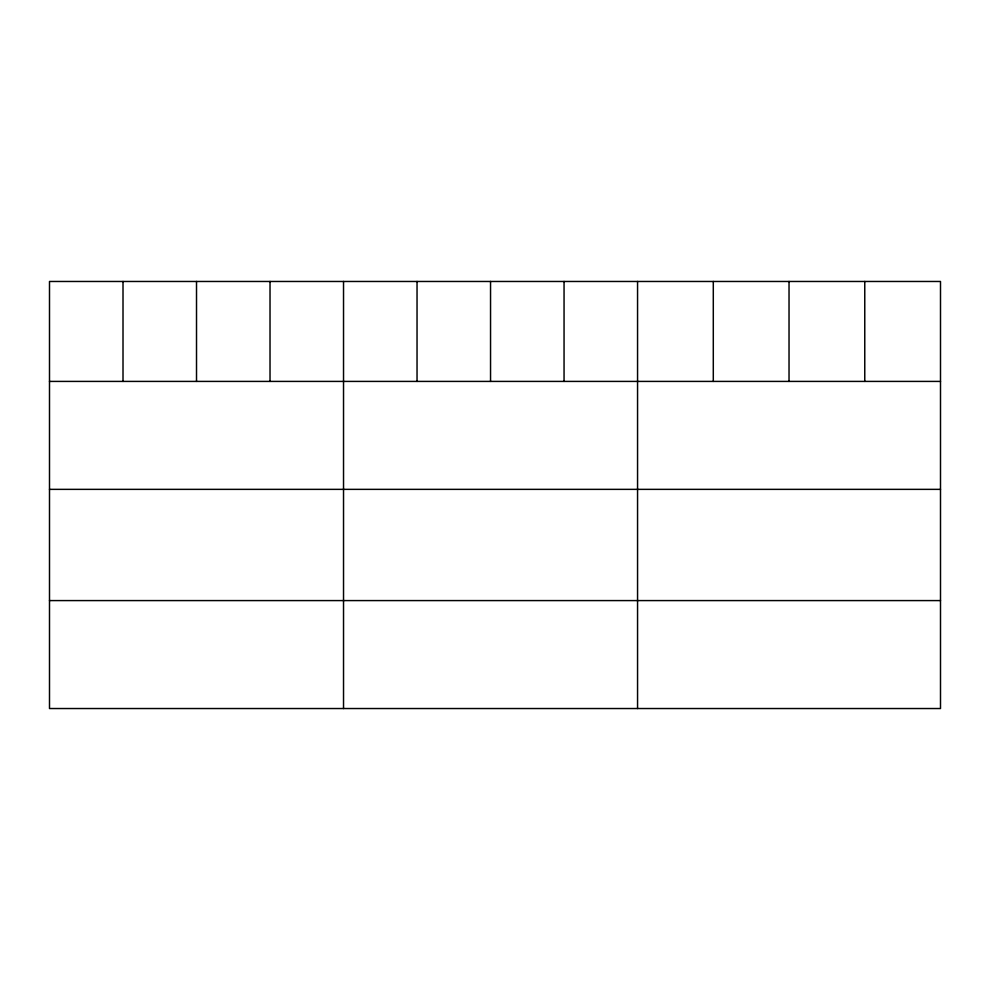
<?xml version="1.0" encoding="UTF-8"?>
<svg xmlns="http://www.w3.org/2000/svg" width="990" height="990" viewBox="0 0 990 990"><rect width="100%" height="100%" fill="white"/><g stroke="black" fill="none" stroke-linecap="round" stroke-linejoin="round"><path stroke-width="1.49" d="M940.5 381.41L940.5 708.531L49.5 708.531L49.5 281.469L940.5 281.469L940.5 381.41L49.5 381.41M49.5 489.357L940.5 489.357M49.5 600.583L940.5 600.583M864.765 281.469L864.765 381.41M789.03 281.469L789.03 381.41M713.295 281.469L713.295 381.41M637.56 281.469L637.56 708.531M564.053 281.469L564.053 381.41M490.545 281.469L490.545 381.41M417.038 281.469L417.038 381.41M343.53 281.469L343.53 708.531M270.022 281.469L270.022 381.41M196.515 281.469L196.515 381.41M123.008 281.469L123.008 381.41"/></g></svg>
